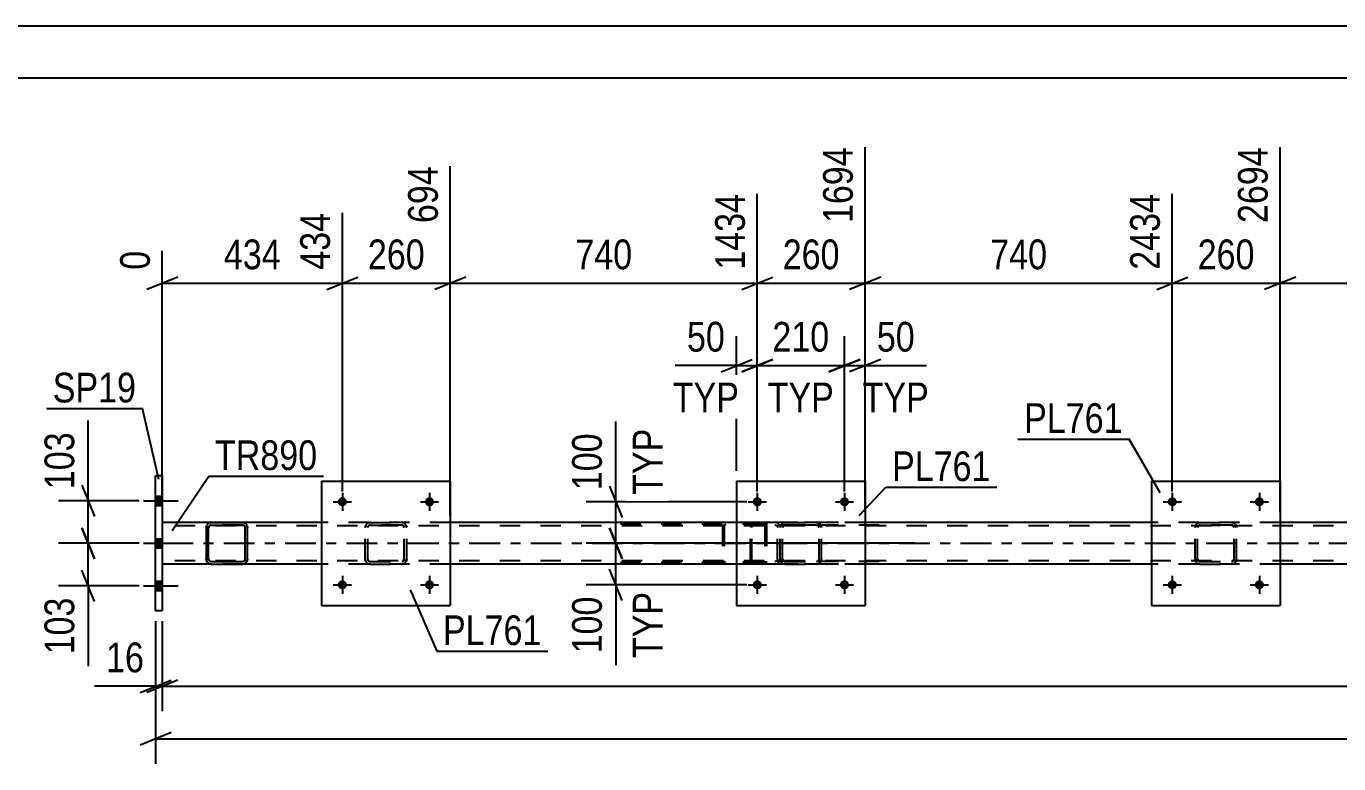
# Model space of a CAD drawing. Header units: millimetres. Extents: x 0 to 841, y 0 to 594.
# Drawn here: x 63.3 to 189.8, y 522.9 to 594 of the extents above; entities that cross this region are included whole.
import ezdxf

# ---------------------------------------------------------------- set-up
doc = ezdxf.new("R2010")
doc.units = ezdxf.units.MM
doc.linetypes.add('DXK_LINE_DOT2', pattern=[3.9198, 1.9599, -1.9599])
doc.linetypes.add('DXK_LINE_DOT3', pattern=[5.9187, 2.979, -0.9799, 0.9799, -0.9799])
doc.styles.add('Arial Narrow', font='ARIALN.TTF', dxfattribs={"height": 0.2})

# ---------------------------------------------------------------- blocks, each defined once
blk = doc.blocks.new('Unknown-814553284-1133')
at = {"color": 5, "linetype": 'Continuous'}
for p, q in [((841, 594), (0, 594)), ((836, 589), (5, 589))]:
    blk.add_line(p, q, dxfattribs=at)
blk = doc.blocks.new('Bolt-814553284-2964 - 2913')
at = {"linetype": 'Continuous'}
for points in [[(76.4, 547.82), (76.4, 548.7), (75.76, 548.7), (75.76, 547.82)], [(76.4, 547.82), (76.4, 548.7), (75.76, 548.7), (75.76, 547.82)], [(76.4, 547.82), (76.4, 548.7), (75.76, 548.7), (75.76, 547.82)], [(76.4, 543.72), (76.4, 544.6), (75.76, 544.6), (75.76, 543.72)], [(76.4, 543.72), (76.4, 544.6), (75.76, 544.6), (75.76, 543.72)], [(76.4, 539.62), (76.4, 540.5), (75.76, 540.5), (75.76, 539.62)], [(76.4, 539.62), (76.4, 540.5), (75.76, 540.5), (75.76, 539.62)], [(76.4, 539.62), (76.4, 540.5), (75.76, 540.5), (75.76, 539.62)]]:
    blk.add_hatch(color=1, dxfattribs=at).paths.add_polyline_path(points)
at = {"color": 1, "linetype": 'Continuous'}
for p, q in [((74.6, 548.26), (77.92, 548.26)), ((74.6, 548.26), (77.92, 548.26)), ((74.6, 548.26), (77.92, 548.26)), ((75.76, 548.7), (76.4, 548.7)), ((75.76, 548.7), (76.4, 548.7)), ((75.76, 548.7), (76.4, 548.7)), ((75.76, 547.82), (76.4, 547.82)), ((75.76, 547.82), (76.4, 547.82)), ((75.76, 547.82), (76.4, 547.82)), ((74.6, 544.16), (77.92, 544.16)), ((74.6, 544.16), (77.92, 544.16)), ((75.76, 544.6), (76.4, 544.6)), ((75.76, 544.6), (76.4, 544.6)), ((75.76, 543.72), (76.4, 543.72)), ((75.76, 543.72), (76.4, 543.72)), ((75.76, 540.5), (76.4, 540.5)), ((75.76, 540.5), (76.4, 540.5)), ((75.76, 540.5), (76.4, 540.5)), ((74.6, 540.06), (77.92, 540.06)), ((74.6, 540.06), (77.92, 540.06)), ((74.6, 540.06), (77.92, 540.06)), ((75.76, 539.62), (76.4, 539.62)), ((75.76, 539.62), (76.4, 539.62)), ((75.76, 539.62), (76.4, 539.62))]:
    blk.add_line(p, q, dxfattribs=at)
blk = doc.blocks.new('Bolt-814553284-2988 - 2913')
at = {"linetype": 'Continuous'}
for points in [[(134.2, 540.16, -1), (133.32, 540.16, -1)], [(142.6, 540.16, -1), (141.72, 540.16, -1)]]:
    blk.add_hatch(color=1, dxfattribs=at).paths.add_polyline_path(points)
at = {"color": 1, "linetype": 'Continuous'}
for p, q in [((133.76, 541.04), (133.76, 539.28)), ((142.16, 541.04), (142.16, 539.28)), ((132.88, 540.16), (134.64, 540.16)), ((141.28, 540.16), (143.04, 540.16))]:
    blk.add_line(p, q, dxfattribs=at)
blk = doc.blocks.new('Part-814553284-2963 - 2913')
at = {"color": 2, "linetype": 'Continuous'}
for p, q in [((91.76, 546.16), (76.4, 546.16)), ((131.76, 546.16), (104.16, 546.16)), ((171.76, 546.16), (144.16, 546.16)), ((211.76, 546.16), (184.16, 546.16)), ((81.1, 542.16), (76.4, 542.16)), ((91.76, 542.16), (84.15, 542.16)), ((131.76, 542.16), (104.16, 542.16)), ((171.76, 542.16), (144.16, 542.16)), ((211.76, 542.16), (184.16, 542.16))]:
    blk.add_line(p, q, dxfattribs=at)
at = {"color": 7, "linetype": 'DXK_LINE_DOT2'}
for p, q in [((76.4, 546.16), (76.4, 542.16)), ((753.76, 545.84), (76.4, 545.84)), ((104.16, 546.16), (91.76, 546.16)), ((144.16, 546.16), (131.76, 546.16)), ((184.16, 546.16), (171.76, 546.16)), ((753.76, 542.48), (76.4, 542.48)), ((84.15, 542.16), (81.1, 542.16)), ((104.16, 542.16), (91.76, 542.16)), ((144.16, 542.16), (131.76, 542.16)), ((184.16, 542.16), (171.76, 542.16))]:
    blk.add_line(p, q, dxfattribs=at)
at = {"color": 7, "linetype": 'DXK_LINE_DOT3'}
blk.add_line((76.4, 544.16), (753.76, 544.16), dxfattribs=at)
blk = doc.blocks.new('Bolt-814553284-2985 - 2913')
at = {"linetype": 'Continuous'}
for points in [[(94.2, 548.16, -1), (93.32, 548.16, -1)], [(102.6, 548.16, -1), (101.72, 548.16, -1)]]:
    blk.add_hatch(color=1, dxfattribs=at).paths.add_polyline_path(points)
at = {"color": 1, "linetype": 'Continuous'}
for p, q in [((92.88, 548.16), (94.64, 548.16)), ((93.76, 549.04), (93.76, 547.28)), ((101.28, 548.16), (103.04, 548.16)), ((102.16, 549.04), (102.16, 547.28))]:
    blk.add_line(p, q, dxfattribs=at)
blk = doc.blocks.new('Bolt-814553284-2986 - 2913')
at = {"linetype": 'Continuous'}
for points in [[(94.2, 540.16, -1), (93.32, 540.16, -1)], [(102.6, 540.16, -1), (101.72, 540.16, -1)]]:
    blk.add_hatch(color=1, dxfattribs=at).paths.add_polyline_path(points)
at = {"color": 1, "linetype": 'Continuous'}
for p, q in [((93.76, 541.04), (93.76, 539.28)), ((102.16, 541.04), (102.16, 539.28)), ((92.88, 540.16), (94.64, 540.16)), ((101.28, 540.16), (103.04, 540.16))]:
    blk.add_line(p, q, dxfattribs=at)
blk = doc.blocks.new('Bolt-814553284-2987 - 2913')
at = {"linetype": 'Continuous'}
for points in [[(134.2, 548.16, -1), (133.32, 548.16, -1)], [(142.6, 548.16, -1), (141.72, 548.16, -1)]]:
    blk.add_hatch(color=1, dxfattribs=at).paths.add_polyline_path(points)
at = {"color": 1, "linetype": 'Continuous'}
for p, q in [((132.88, 548.16), (134.64, 548.16)), ((133.76, 549.04), (133.76, 547.28)), ((141.28, 548.16), (143.04, 548.16)), ((142.16, 549.04), (142.16, 547.28))]:
    blk.add_line(p, q, dxfattribs=at)
blk = doc.blocks.new('Part-814553284-3147 - 2913')
at = {"color": 7, "linetype": 'DXK_LINE_DOT2'}
for p, q in [((175.96, 545.68), (175.99, 545.86)), ((175.99, 545.86), (175.96, 545.68)), ((175.96, 542.64), (175.96, 545.68)), ((176.2, 545.68), (176.21, 545.77)), ((176.21, 545.77), (176.2, 545.68)), ((176.2, 542.64), (176.2, 545.68)), ((176.21, 545.77), (176.27, 545.85)), ((176.27, 545.85), (176.21, 545.77)), ((176.25, 546.12), (176.44, 546.16)), ((176.44, 546.16), (176.25, 546.12)), ((176.27, 545.85), (176.34, 545.9)), ((176.34, 545.9), (176.27, 545.85)), ((176.34, 545.9), (176.44, 545.92)), ((176.44, 545.92), (176.34, 545.9)), ((176.44, 546.16), (179.48, 546.16)), ((176.44, 546.16), (176.44, 546.16)), ((176.44, 546.16), (179.48, 546.16)), ((176.44, 545.92), (179.48, 545.92)), ((176.44, 545.92), (176.44, 545.92)), ((179.48, 545.92), (176.44, 545.92)), ((179.48, 546.16), (179.48, 546.16)), ((179.48, 546.16), (179.66, 546.12)), ((179.66, 546.12), (179.48, 546.16)), ((179.48, 545.92), (179.48, 545.92)), ((179.48, 545.92), (179.57, 545.9)), ((179.57, 545.9), (179.48, 545.92)), ((179.57, 545.9), (179.65, 545.85)), ((179.65, 545.85), (179.57, 545.9)), ((179.65, 545.85), (179.7, 545.77)), ((179.7, 545.77), (179.65, 545.85)), ((179.7, 545.77), (179.72, 545.68)), ((179.72, 545.68), (179.7, 545.77)), ((179.72, 542.64), (179.72, 545.68)), ((179.92, 545.86), (179.96, 545.68)), ((179.96, 545.68), (179.92, 545.86)), ((179.96, 542.64), (179.96, 545.68)), ((175.99, 542.45), (175.96, 542.64)), ((175.96, 542.64), (175.99, 542.45)), ((176.21, 542.54), (176.2, 542.64)), ((176.2, 542.64), (176.21, 542.55)), ((176.21, 542.55), (176.27, 542.47)), ((176.27, 542.47), (176.21, 542.54)), ((176.44, 542.16), (176.25, 542.19)), ((176.25, 542.19), (176.44, 542.16)), ((176.34, 542.41), (176.27, 542.47)), ((176.27, 542.47), (176.34, 542.42)), ((176.34, 542.42), (176.44, 542.4)), ((176.44, 542.4), (176.34, 542.41)), ((176.44, 542.4), (179.48, 542.4)), ((176.44, 542.4), (176.44, 542.4)), ((176.44, 542.4), (179.48, 542.4)), ((176.44, 542.16), (179.48, 542.16)), ((176.44, 542.16), (176.44, 542.16)), ((176.44, 542.16), (179.48, 542.16)), ((179.48, 542.4), (179.57, 542.42)), ((179.57, 542.41), (179.48, 542.4)), ((179.48, 542.4), (179.48, 542.4)), ((179.66, 542.19), (179.48, 542.16)), ((179.48, 542.16), (179.66, 542.19)), ((179.48, 542.16), (179.48, 542.16)), ((179.65, 542.47), (179.57, 542.41)), ((179.57, 542.42), (179.65, 542.47)), ((179.65, 542.47), (179.7, 542.55)), ((179.7, 542.54), (179.65, 542.47)), ((179.72, 542.64), (179.7, 542.54)), ((179.7, 542.55), (179.72, 542.64)), ((179.96, 542.64), (179.92, 542.45)), ((179.92, 542.45), (179.96, 542.64))]:
    blk.add_line(p, q, dxfattribs=at)
at = {"color": 7, "linetype": 'DXK_LINE_DOT3'}
blk.add_line((177.96, 544.16), (177.96, 544.16), dxfattribs=at)
at = {"color": 7, "linetype": 'DXK_LINE_DOT2'}
for centre, start, end in [((176.44, 545.68), 112.5, 157.5), ((176.44, 545.68), 112.5, 157.5), ((179.48, 545.68), 22.5, 67.5), ((179.48, 545.68), 22.5, 67.5), ((176.44, 542.64), 202.5, 247.5), ((176.44, 542.64), 202.5, 247.5), ((179.48, 542.64), 292.5, 337.5), ((179.48, 542.64), 292.5, 337.5)]:
    blk.add_arc(centre, 0.48, start, end, dxfattribs=at)
blk = doc.blocks.new('Part-814553284-3013 - 2913')
at = {"color": 2, "linetype": 'Continuous'}
for p, q in [((80.66, 545.86), (80.63, 545.68)), ((80.63, 545.68), (80.63, 542.64)), ((80.87, 545.68), (80.88, 545.77)), ((80.87, 542.64), (80.87, 545.68)), ((80.88, 545.77), (80.94, 545.85)), ((80.92, 546.12), (81.11, 546.16)), ((81.11, 546.16), (80.92, 546.12)), ((80.94, 545.85), (81.01, 545.9)), ((81.01, 545.9), (81.11, 545.92)), ((81.11, 546.16), (84.15, 546.16)), ((81.11, 546.16), (81.11, 546.16)), ((81.11, 546.16), (84.15, 546.16)), ((81.11, 545.92), (84.15, 545.92)), ((84.15, 546.16), (84.15, 546.16)), ((84.15, 546.16), (84.33, 546.12)), ((84.33, 546.12), (84.15, 546.16)), ((84.15, 545.92), (84.24, 545.9)), ((84.24, 545.9), (84.32, 545.85)), ((84.32, 545.85), (84.37, 545.77)), ((84.37, 545.77), (84.39, 545.68)), ((84.39, 542.64), (84.39, 545.68)), ((84.63, 545.68), (84.59, 545.86)), ((84.63, 542.64), (84.63, 545.68)), ((80.63, 542.64), (80.66, 542.45)), ((80.88, 542.54), (80.87, 542.64)), ((80.88, 542.55), (80.94, 542.47)), ((80.94, 542.47), (80.88, 542.54)), ((80.92, 542.19), (81.11, 542.16)), ((81.01, 542.41), (80.94, 542.47)), ((80.94, 542.47), (81.01, 542.42)), ((81.01, 542.42), (81.11, 542.4)), ((81.11, 542.4), (81.01, 542.41)), ((81.11, 542.4), (84.15, 542.4)), ((81.11, 542.4), (81.11, 542.4)), ((81.11, 542.4), (84.15, 542.4)), ((81.11, 542.16), (84.15, 542.16)), ((84.15, 542.4), (84.24, 542.42)), ((84.24, 542.41), (84.15, 542.4)), ((84.15, 542.4), (84.15, 542.4)), ((84.15, 542.16), (84.33, 542.19)), ((84.32, 542.47), (84.24, 542.41)), ((84.24, 542.42), (84.32, 542.47)), ((84.32, 542.47), (84.37, 542.55)), ((84.37, 542.54), (84.32, 542.47)), ((84.39, 542.64), (84.37, 542.54)), ((84.59, 542.45), (84.63, 542.64))]:
    blk.add_line(p, q, dxfattribs=at)
at = {"color": 7, "linetype": 'DXK_LINE_DOT2'}
for p, q in [((80.63, 545.68), (80.66, 545.86)), ((80.63, 545.68), (80.63, 545.68)), ((80.63, 545.68), (80.63, 545.68)), ((80.88, 545.77), (80.87, 545.68)), ((80.87, 545.68), (80.87, 545.68)), ((80.87, 545.68), (80.87, 545.68)), ((80.94, 545.85), (80.88, 545.77)), ((81.01, 545.9), (80.94, 545.85)), ((81.11, 545.92), (81.01, 545.9)), ((81.11, 545.92), (81.11, 545.92)), ((84.15, 545.92), (81.11, 545.92)), ((84.15, 545.92), (84.15, 545.92)), ((84.24, 545.9), (84.15, 545.92)), ((84.32, 545.85), (84.24, 545.9)), ((84.37, 545.77), (84.32, 545.85)), ((84.39, 545.68), (84.37, 545.77)), ((84.39, 545.68), (84.39, 545.68)), ((84.39, 545.68), (84.39, 545.68)), ((84.59, 545.86), (84.63, 545.68)), ((84.63, 545.68), (84.63, 545.68)), ((84.63, 545.68), (84.63, 545.68)), ((80.66, 542.45), (80.63, 542.64)), ((80.87, 542.64), (80.88, 542.55)), ((81.11, 542.16), (80.92, 542.19)), ((81.11, 542.16), (81.11, 542.16)), ((81.11, 542.16), (84.15, 542.16)), ((84.33, 542.19), (84.15, 542.16)), ((84.15, 542.16), (84.15, 542.16)), ((84.37, 542.55), (84.39, 542.64)), ((84.63, 542.64), (84.59, 542.45))]:
    blk.add_line(p, q, dxfattribs=at)
at = {"color": 2, "linetype": 'Continuous'}
for centre, start, end in [((81.11, 545.68), 112.5, 157.5), ((81.11, 545.68), 112.5, 157.5), ((84.15, 545.68), 22.5, 67.5), ((84.15, 545.68), 22.5, 67.5), ((81.11, 542.64), 202.5, 247.5), ((84.15, 542.64), 292.5, 337.5)]:
    blk.add_arc(centre, 0.48, start, end, dxfattribs=at)
at = {"color": 7, "linetype": 'DXK_LINE_DOT2'}
for centre, start, end in [((81.11, 542.64), 202.5, 247.5), ((84.15, 542.64), 292.5, 337.5)]:
    blk.add_arc(centre, 0.48, start, end, dxfattribs=at)
blk = doc.blocks.new('Part-814553284-3018 - 2913')
at = {"color": 2, "linetype": 'Continuous'}
for p, q in [((91.76, 550.16), (91.76, 538.16)), ((91.76, 550.16), (104.16, 550.16)), ((104.16, 550.16), (104.16, 538.16)), ((91.76, 538.16), (104.16, 538.16))]:
    blk.add_line(p, q, dxfattribs=at)
blk = doc.blocks.new('Part-814553284-3019 - 2913')
at = {"color": 7, "linetype": 'DXK_LINE_DOT2'}
for p, q in [((95.96, 545.68), (96, 545.86)), ((96, 545.86), (95.96, 545.68)), ((95.96, 542.64), (95.96, 545.68)), ((96.2, 545.68), (96.22, 545.77)), ((96.22, 545.77), (96.2, 545.68)), ((96.2, 542.64), (96.2, 545.68)), ((96.22, 545.77), (96.27, 545.85)), ((96.27, 545.85), (96.22, 545.77)), ((96.26, 546.12), (96.44, 546.16)), ((96.44, 546.16), (96.26, 546.12)), ((96.27, 545.85), (96.35, 545.9)), ((96.35, 545.9), (96.27, 545.85)), ((96.35, 545.9), (96.44, 545.92)), ((96.44, 545.92), (96.35, 545.9)), ((96.44, 546.16), (99.48, 546.16)), ((96.44, 546.16), (96.44, 546.16)), ((96.44, 546.16), (99.48, 546.16)), ((96.44, 545.92), (99.48, 545.92)), ((96.44, 545.92), (96.44, 545.92)), ((99.48, 545.92), (96.44, 545.92)), ((99.48, 546.16), (99.48, 546.16)), ((99.48, 546.16), (99.66, 546.12)), ((99.66, 546.12), (99.48, 546.16)), ((99.48, 545.92), (99.48, 545.92)), ((99.48, 545.92), (99.57, 545.9)), ((99.57, 545.9), (99.48, 545.92)), ((99.57, 545.9), (99.65, 545.85)), ((99.65, 545.85), (99.57, 545.9)), ((99.65, 545.85), (99.7, 545.77)), ((99.7, 545.77), (99.65, 545.85)), ((99.7, 545.77), (99.72, 545.68)), ((99.72, 545.68), (99.7, 545.77)), ((99.72, 542.64), (99.72, 545.68)), ((99.92, 545.86), (99.96, 545.68)), ((99.96, 545.68), (99.92, 545.86)), ((99.96, 542.64), (99.96, 545.68)), ((96, 542.45), (95.96, 542.64)), ((95.96, 542.64), (96, 542.45)), ((96.22, 542.54), (96.2, 542.64)), ((96.2, 542.64), (96.22, 542.55)), ((96.22, 542.55), (96.27, 542.47)), ((96.27, 542.47), (96.22, 542.54)), ((96.44, 542.16), (96.26, 542.19)), ((96.26, 542.19), (96.44, 542.16)), ((96.35, 542.41), (96.27, 542.47)), ((96.27, 542.47), (96.35, 542.42)), ((96.35, 542.42), (96.44, 542.4)), ((96.44, 542.4), (96.35, 542.41)), ((96.44, 542.4), (99.48, 542.4)), ((96.44, 542.4), (96.44, 542.4)), ((96.44, 542.4), (99.48, 542.4)), ((96.44, 542.16), (99.48, 542.16)), ((96.44, 542.16), (96.44, 542.16)), ((96.44, 542.16), (99.48, 542.16)), ((99.48, 542.4), (99.57, 542.42)), ((99.57, 542.41), (99.48, 542.4)), ((99.48, 542.4), (99.48, 542.4)), ((99.66, 542.19), (99.48, 542.16)), ((99.48, 542.16), (99.66, 542.19)), ((99.48, 542.16), (99.48, 542.16)), ((99.65, 542.47), (99.57, 542.41)), ((99.57, 542.42), (99.65, 542.47)), ((99.65, 542.47), (99.7, 542.55)), ((99.7, 542.54), (99.65, 542.47)), ((99.72, 542.64), (99.7, 542.54)), ((99.7, 542.55), (99.72, 542.64)), ((99.96, 542.64), (99.92, 542.45)), ((99.92, 542.45), (99.96, 542.64))]:
    blk.add_line(p, q, dxfattribs=at)
at = {"color": 7, "linetype": 'DXK_LINE_DOT3'}
blk.add_line((97.96, 544.16), (97.96, 544.16), dxfattribs=at)
at = {"color": 7, "linetype": 'DXK_LINE_DOT2'}
for centre, start, end in [((96.44, 545.68), 112.5, 157.5), ((96.44, 545.68), 112.5, 157.5), ((99.48, 545.68), 22.5, 67.5), ((99.48, 545.68), 22.5, 67.5), ((96.44, 542.64), 202.5, 247.5), ((96.44, 542.64), 202.5, 247.5), ((99.48, 542.64), 292.5, 337.5), ((99.48, 542.64), 292.5, 337.5)]:
    blk.add_arc(centre, 0.48, start, end, dxfattribs=at)
blk = doc.blocks.new('Part-814553284-3024 - 2913')
at = {"color": 2, "linetype": 'Continuous'}
for p, q in [((131.76, 550.16), (131.76, 538.16)), ((131.76, 550.16), (144.16, 550.16)), ((144.16, 550.16), (144.16, 538.16)), ((131.76, 538.16), (144.16, 538.16))]:
    blk.add_line(p, q, dxfattribs=at)
blk = doc.blocks.new('Part-814553284-3025 - 2913')
at = {"color": 7, "linetype": 'DXK_LINE_DOT2'}
for p, q in [((135.96, 545.68), (135.99, 545.86)), ((135.99, 545.86), (135.96, 545.68)), ((135.96, 542.64), (135.96, 545.68)), ((136.2, 545.68), (136.21, 545.77)), ((136.21, 545.77), (136.2, 545.68)), ((136.2, 542.64), (136.2, 545.68)), ((136.21, 545.77), (136.27, 545.85)), ((136.27, 545.85), (136.21, 545.77)), ((136.25, 546.12), (136.44, 546.16)), ((136.44, 546.16), (136.25, 546.12)), ((136.27, 545.85), (136.34, 545.9)), ((136.34, 545.9), (136.27, 545.85)), ((136.34, 545.9), (136.44, 545.92)), ((136.44, 545.92), (136.34, 545.9)), ((136.44, 546.16), (139.48, 546.16)), ((136.44, 546.16), (136.44, 546.16)), ((136.44, 546.16), (139.48, 546.16)), ((136.44, 545.92), (139.48, 545.92)), ((136.44, 545.92), (136.44, 545.92)), ((139.48, 545.92), (136.44, 545.92)), ((139.48, 546.16), (139.48, 546.16)), ((139.48, 546.16), (139.66, 546.12)), ((139.66, 546.12), (139.48, 546.16)), ((139.48, 545.92), (139.48, 545.92)), ((139.48, 545.92), (139.57, 545.9)), ((139.57, 545.9), (139.48, 545.92)), ((139.57, 545.9), (139.65, 545.85)), ((139.65, 545.85), (139.57, 545.9)), ((139.65, 545.85), (139.7, 545.77)), ((139.7, 545.77), (139.65, 545.85)), ((139.7, 545.77), (139.72, 545.68)), ((139.72, 545.68), (139.7, 545.77)), ((139.72, 542.64), (139.72, 545.68)), ((139.92, 545.86), (139.96, 545.68)), ((139.96, 545.68), (139.92, 545.86)), ((139.96, 542.64), (139.96, 545.68)), ((135.99, 542.45), (135.96, 542.64)), ((135.96, 542.64), (135.99, 542.45)), ((136.21, 542.54), (136.2, 542.64)), ((136.2, 542.64), (136.21, 542.55)), ((136.21, 542.55), (136.27, 542.47)), ((136.27, 542.47), (136.21, 542.54)), ((136.44, 542.16), (136.25, 542.19)), ((136.25, 542.19), (136.44, 542.16)), ((136.34, 542.41), (136.27, 542.47)), ((136.27, 542.47), (136.34, 542.42)), ((136.34, 542.42), (136.44, 542.4)), ((136.44, 542.4), (136.34, 542.41)), ((136.44, 542.4), (139.48, 542.4)), ((136.44, 542.4), (136.44, 542.4)), ((136.44, 542.4), (139.48, 542.4)), ((136.44, 542.16), (139.48, 542.16)), ((136.44, 542.16), (136.44, 542.16)), ((136.44, 542.16), (139.48, 542.16)), ((139.48, 542.4), (139.57, 542.42)), ((139.57, 542.41), (139.48, 542.4)), ((139.48, 542.4), (139.48, 542.4)), ((139.66, 542.19), (139.48, 542.16)), ((139.48, 542.16), (139.66, 542.19)), ((139.48, 542.16), (139.48, 542.16)), ((139.65, 542.47), (139.57, 542.41)), ((139.57, 542.42), (139.65, 542.47)), ((139.65, 542.47), (139.7, 542.55)), ((139.7, 542.54), (139.65, 542.47)), ((139.72, 542.64), (139.7, 542.54)), ((139.7, 542.55), (139.72, 542.64)), ((139.96, 542.64), (139.92, 542.45)), ((139.92, 542.45), (139.96, 542.64))]:
    blk.add_line(p, q, dxfattribs=at)
at = {"color": 7, "linetype": 'DXK_LINE_DOT3'}
blk.add_line((137.96, 544.16), (137.96, 544.16), dxfattribs=at)
at = {"color": 7, "linetype": 'DXK_LINE_DOT2'}
for centre, start, end in [((136.44, 545.68), 112.5, 157.5), ((136.44, 545.68), 112.5, 157.5), ((139.48, 545.68), 22.5, 67.5), ((139.48, 545.68), 22.5, 67.5), ((136.44, 542.64), 202.5, 247.5), ((136.44, 542.64), 202.5, 247.5), ((139.48, 542.64), 292.5, 337.5), ((139.48, 542.64), 292.5, 337.5)]:
    blk.add_arc(centre, 0.48, start, end, dxfattribs=at)
blk = doc.blocks.new('Bolt-814553284-3153 - 2913')
at = {"linetype": 'Continuous'}
for points in [[(174.2, 540.16, -1), (173.32, 540.16, -1)], [(182.6, 540.16, -1), (181.72, 540.16, -1)]]:
    blk.add_hatch(color=1, dxfattribs=at).paths.add_polyline_path(points)
at = {"color": 1, "linetype": 'Continuous'}
for p, q in [((173.76, 541.04), (173.76, 539.28)), ((182.16, 541.04), (182.16, 539.28)), ((172.88, 540.16), (174.64, 540.16)), ((181.28, 540.16), (183.04, 540.16))]:
    blk.add_line(p, q, dxfattribs=at)
blk = doc.blocks.new('Part-814553284-3117 - 2913')
at = {"color": 7, "linetype": 'DXK_LINE_DOT2'}
for p, q in [((133.12, 545.86), (133.1, 545.68)), ((133.1, 542.64), (133.1, 545.68)), ((133.18, 546.02), (133.12, 545.86)), ((133.26, 546.12), (133.18, 546.02)), ((133.23, 545.68), (133.24, 545.77)), ((133.23, 542.64), (133.23, 545.68)), ((133.24, 545.77), (133.27, 545.85)), ((133.37, 546.16), (133.26, 546.12)), ((133.27, 545.85), (133.32, 545.9)), ((133.32, 545.9), (133.37, 545.92)), ((145.52, 546.16), (133.37, 546.16)), ((145.52, 545.92), (133.37, 545.92)), ((134.64, 546.16), (134.64, 545.92)), ((135.65, 546.12), (135.46, 546.16)), ((135.46, 545.92), (135.56, 545.9)), ((135.56, 545.9), (135.64, 545.85)), ((135.64, 545.85), (135.69, 545.77)), ((135.69, 545.77), (135.71, 545.68)), ((135.71, 542.64), (135.71, 545.68)), ((135.93, 545.81), (135.92, 545.86)), ((135.96, 545.68), (135.93, 545.81)), ((135.96, 542.64), (135.96, 545.68)), ((133.1, 542.64), (133.12, 542.45)), ((133.12, 542.45), (133.18, 542.3)), ((133.18, 542.3), (133.26, 542.19)), ((133.24, 542.55), (133.23, 542.64)), ((133.27, 542.47), (133.24, 542.55)), ((133.26, 542.19), (133.37, 542.16)), ((133.32, 542.42), (133.27, 542.47)), ((133.37, 542.4), (133.32, 542.42)), ((145.52, 542.4), (133.37, 542.4)), ((145.52, 542.16), (133.37, 542.16)), ((134.64, 542.16), (134.64, 542.4)), ((135.56, 542.42), (135.46, 542.4)), ((135.46, 542.16), (135.65, 542.19)), ((135.64, 542.47), (135.56, 542.42)), ((135.69, 542.55), (135.64, 542.47)), ((135.71, 542.64), (135.69, 542.55)), ((135.92, 542.45), (135.96, 542.64))]:
    blk.add_line(p, q, dxfattribs=at)
for centre, start, end in [((135.47, 545.66), 23.8494, 68.8059), ((135.47, 542.65), 291.1941, 336.1506)]:
    blk.add_arc(centre, 0.492, start, end, dxfattribs=at)
blk = doc.blocks.new('Part-814553284-3123 - 2913')
at = {"color": 2, "linetype": 'Continuous'}
for p, q in [((76.4, 550.66), (75.76, 550.66)), ((75.76, 537.66), (75.76, 550.66)), ((76.4, 550.66), (76.4, 537.66)), ((76.4, 537.66), (75.76, 537.66))]:
    blk.add_line(p, q, dxfattribs=at)
blk = doc.blocks.new('Part-814553284-3124 - 2913')
at = {"color": 7, "linetype": 'DXK_LINE_DOT2'}
for p, q in [((134.3, 546.16), (118.97, 546.16)), ((134.3, 546), (118.97, 546)), ((130.41, 545.96), (130.39, 545.84)), ((130.39, 545.84), (130.39, 542.48)), ((130.56, 545.84), (130.57, 545.9)), ((130.56, 545.84), (130.56, 542.48)), ((130.57, 545.9), (130.61, 545.95)), ((130.73, 546.16), (130.6, 546.13)), ((130.61, 545.95), (130.64, 545.97)), ((130.64, 545.97), (130.66, 545.98)), ((130.66, 545.98), (130.73, 546)), ((134.43, 546.13), (134.3, 546.16)), ((134.3, 546), (134.37, 545.98)), ((134.37, 545.98), (134.42, 545.95)), ((134.42, 545.95), (134.46, 545.9)), ((134.46, 545.9), (134.47, 545.84)), ((134.47, 545.84), (134.47, 542.48)), ((134.64, 545.84), (134.62, 545.96)), ((134.64, 545.84), (134.64, 542.48)), ((134.3, 542.32), (118.97, 542.32)), ((134.3, 542.16), (118.97, 542.16)), ((130.39, 542.48), (130.41, 542.35)), ((130.57, 542.42), (130.56, 542.48)), ((130.61, 542.36), (130.57, 542.42)), ((130.6, 542.18), (130.73, 542.16)), ((130.61, 542.36), (130.64, 542.34)), ((130.64, 542.34), (130.66, 542.33)), ((130.66, 542.33), (130.73, 542.32)), ((134.37, 542.33), (134.3, 542.32)), ((134.3, 542.16), (134.43, 542.18)), ((134.42, 542.36), (134.37, 542.33)), ((134.46, 542.42), (134.42, 542.36)), ((134.47, 542.48), (134.46, 542.42)), ((134.62, 542.35), (134.64, 542.48))]:
    blk.add_line(p, q, dxfattribs=at)
for centre, start, end in [((134.32, 545.82), 24.32, 69.2417), ((130.71, 542.49), 204.32, 249.2417), ((134.32, 542.49), 290.7583, 335.68)]:
    blk.add_arc(centre, 0.331, start, end, dxfattribs=at)
blk = doc.blocks.new('Part-814553284-3152 - 2913')
at = {"color": 2, "linetype": 'Continuous'}
for p, q in [((171.76, 550.16), (171.76, 538.16)), ((171.76, 550.16), (184.16, 550.16)), ((184.16, 550.16), (184.16, 538.16)), ((171.76, 538.16), (184.16, 538.16))]:
    blk.add_line(p, q, dxfattribs=at)
blk = doc.blocks.new('Bolt-814553284-3154 - 2913')
at = {"linetype": 'Continuous'}
for points in [[(174.2, 548.16, -1), (173.32, 548.16, -1)], [(182.6, 548.16, -1), (181.72, 548.16, -1)]]:
    blk.add_hatch(color=1, dxfattribs=at).paths.add_polyline_path(points)
at = {"color": 1, "linetype": 'Continuous'}
for p, q in [((172.88, 548.16), (174.64, 548.16)), ((173.76, 549.04), (173.76, 547.28)), ((181.28, 548.16), (183.04, 548.16)), ((182.16, 549.04), (182.16, 547.28))]:
    blk.add_line(p, q, dxfattribs=at)
blk = doc.blocks.new('StraightDimension-814553284-3202 - 2913')
at = {"color": 7, "linetype": 'Continuous'}
for p, q in [((119.52, 545.66), (120.72, 542.66)), ((148.9, 544.16), (117.27, 544.16)), ((120.12, 540.16), (120.12, 544.16)), ((120.72, 538.66), (119.52, 541.66)), ((132.76, 540.16), (117.27, 540.16)), ((120.12, 540.16), (120.12, 532.42)), ((120.12, 540.16), (120.12, 532.42))]:
    blk.add_line(p, q, dxfattribs=at)
at = {"color": 0}
blk.add_wipeout([(119.37, 539.63), (115.17, 539.63), (115.17, 532.95), (119.37, 532.95)], dxfattribs=at)
at = {"color": 0, "linetype": 'Continuous'}
blk.add_wipeout([(125.22, 540.08), (121.02, 540.08), (121.02, 532.49), (125.22, 532.49)], dxfattribs=at)
at = {"color": 3, "linetype": 'Continuous', "style": 'Arial Narrow'}
blk.add_text('TYP', height=2.863, rotation=90.0002, dxfattribs=at).set_placement((124.62, 533.09))
at = {"color": 3, "style": 'Arial Narrow'}
blk.add_text('100', height=2.863, rotation=90.0002, dxfattribs=at).set_placement((118.77, 533.55))
blk = doc.blocks.new('StraightDimension-814553284-3225 - 2913')
at = {"color": 7, "linetype": 'Continuous'}
for p, q in [((120.12, 548.16), (120.12, 555.89)), ((120.12, 548.16), (120.12, 555.89)), ((119.52, 549.66), (120.72, 546.66)), ((132.76, 548.16), (117.27, 548.16)), ((120.12, 544.16), (120.12, 548.16)), ((120.72, 542.66), (119.52, 545.66)), ((148.9, 544.16), (117.27, 544.16))]:
    blk.add_line(p, q, dxfattribs=at)
at = {"color": 0, "linetype": 'Continuous'}
blk.add_wipeout([(125.22, 555.82), (121.02, 555.82), (121.02, 548.23), (125.22, 548.23)], dxfattribs=at)
at = {"color": 0}
blk.add_wipeout([(119.37, 555.37), (115.17, 555.37), (115.17, 548.68), (119.37, 548.68)], dxfattribs=at)
at = {"color": 3, "style": 'Arial Narrow'}
blk.add_text('100', height=2.863, rotation=90.0002, dxfattribs=at).set_placement((118.77, 549.28))
at = {"color": 3, "linetype": 'Continuous', "style": 'Arial Narrow'}
blk.add_text('TYP', height=2.863, rotation=90.0002, dxfattribs=at).set_placement((124.62, 548.83))
blk = doc.blocks.new('StraightDimension-814553284-3249 - 2913')
at = {"color": 7, "linetype": 'Continuous'}
for p, q in [((131.76, 551.16), (131.76, 564.14)), ((133.76, 549.16), (133.76, 564.14)), ((130.26, 560.69), (133.26, 561.89)), ((135.26, 561.89), (132.26, 560.69)), ((131.76, 561.29), (125.85, 561.29)), ((131.76, 561.29), (125.85, 561.29)), ((131.76, 561.29), (133.76, 561.29))]:
    blk.add_line(p, q, dxfattribs=at)
at = {"color": 0}
blk.add_wipeout([(131.23, 562.04), (131.23, 566.24), (126.38, 566.24), (126.38, 562.04)], dxfattribs=at)
at = {"color": 0, "linetype": 'Continuous'}
blk.add_wipeout([(132.6, 556.19), (132.6, 560.39), (125.01, 560.39), (125.01, 556.19)], dxfattribs=at)
at = {"color": 3, "style": 'Arial Narrow'}
blk.add_text('50', height=2.863, dxfattribs=at).set_placement((126.98, 562.64))
at = {"color": 3, "linetype": 'Continuous', "style": 'Arial Narrow'}
blk.add_text('TYP', height=2.863, dxfattribs=at).set_placement((125.61, 556.79))
blk = doc.blocks.new('StraightDimension-814553284-3262 - 2913')
at = {"color": 7, "linetype": 'Continuous'}
for p, q in [((133.76, 549.16), (133.76, 564.14)), ((142.16, 549.16), (142.16, 564.14)), ((132.26, 560.69), (135.26, 561.89)), ((143.66, 561.89), (140.66, 560.69)), ((133.76, 561.29), (142.16, 561.29))]:
    blk.add_line(p, q, dxfattribs=at)
at = {"color": 0}
blk.add_wipeout([(141.3, 562.04), (141.3, 566.24), (134.61, 566.24), (134.61, 562.04)], dxfattribs=at)
at = {"color": 0, "linetype": 'Continuous'}
blk.add_wipeout([(141.75, 556.19), (141.75, 560.39), (134.16, 560.39), (134.16, 556.19)], dxfattribs=at)
at = {"color": 3, "style": 'Arial Narrow'}
blk.add_text('210', height=2.863, dxfattribs=at).set_placement((135.21, 562.64))
at = {"color": 3, "linetype": 'Continuous', "style": 'Arial Narrow'}
blk.add_text('TYP', height=2.863, dxfattribs=at).set_placement((134.76, 556.79))
blk = doc.blocks.new('StraightDimension-814553284-3278 - 2913')
at = {"color": 7, "linetype": 'Continuous'}
for p, q in [((142.16, 549.16), (142.16, 564.14)), ((144.16, 551.16), (144.16, 564.14)), ((140.66, 560.69), (143.66, 561.89)), ((145.66, 561.89), (142.66, 560.69)), ((142.16, 561.29), (144.16, 561.29)), ((144.16, 561.29), (150.06, 561.29)), ((144.16, 561.29), (150.06, 561.29))]:
    blk.add_line(p, q, dxfattribs=at)
at = {"color": 0}
blk.add_wipeout([(149.54, 562.04), (149.54, 566.24), (144.68, 566.24), (144.68, 562.04)], dxfattribs=at)
at = {"color": 0, "linetype": 'Continuous'}
blk.add_wipeout([(150.9, 556.19), (150.9, 560.39), (143.31, 560.39), (143.31, 556.19)], dxfattribs=at)
at = {"color": 3, "style": 'Arial Narrow'}
blk.add_text('50', height=2.863, dxfattribs=at).set_placement((145.28, 562.64))
at = {"color": 3, "linetype": 'Continuous', "style": 'Arial Narrow'}
blk.add_text('TYP', height=2.863, dxfattribs=at).set_placement((143.91, 556.79))
blk = doc.blocks.new('StraightDimension-814553284-3292 - 2913')
at = {"color": 7, "linetype": 'Continuous'}
for p, q in [((68.66, 545.66), (69.86, 542.66)), ((74.18, 544.16), (66.41, 544.16)), ((69.26, 540.06), (69.26, 544.16)), ((69.86, 538.56), (68.66, 541.56)), ((74.18, 540.06), (66.41, 540.06)), ((69.26, 540.06), (69.26, 532.32)), ((69.26, 540.06), (69.26, 532.32))]:
    blk.add_line(p, q, dxfattribs=at)
at = {"color": 0}
blk.add_wipeout([(68.51, 539.53), (64.31, 539.53), (64.31, 532.85), (68.51, 532.85)], dxfattribs=at)
at = {"color": 3, "style": 'Arial Narrow'}
blk.add_text('103', height=2.863, rotation=90.0002, dxfattribs=at).set_placement((67.91, 533.45))
blk = doc.blocks.new('StraightDimension-814553284-3305 - 2913')
at = {"color": 7, "linetype": 'Continuous'}
for p, q in [((69.26, 548.26), (69.26, 555.99)), ((69.26, 548.26), (69.26, 555.99)), ((68.66, 549.76), (69.86, 546.76)), ((74.18, 548.26), (66.41, 548.26)), ((69.26, 544.16), (69.26, 548.26)), ((69.86, 542.66), (68.66, 545.66)), ((74.18, 544.16), (66.41, 544.16))]:
    blk.add_line(p, q, dxfattribs=at)
at = {"color": 0}
blk.add_wipeout([(68.51, 555.47), (64.31, 555.47), (64.31, 548.78), (68.51, 548.78)], dxfattribs=at)
at = {"color": 3, "style": 'Arial Narrow'}
blk.add_text('103', height=2.863, rotation=90.0002, dxfattribs=at).set_placement((67.91, 549.38))
blk = doc.blocks.new('StraightDimension-814553284-3350 - 2913')
at = {"color": 7, "linetype": 'Continuous'}
for p, q in [((76.4, 536.66), (76.4, 527.98)), ((77.9, 530.98), (74.9, 529.78)), ((76.4, 530.38), (789.21, 530.38))]:
    blk.add_line(p, q, dxfattribs=at)
blk = doc.blocks.new('StraightDimension-814553284-3360 - 2913')
at = {"color": 7, "linetype": 'Continuous'}
for p, q in [((75.76, 536.66), (75.76, 527.98)), ((76.4, 536.66), (76.4, 527.98)), ((75.76, 530.38), (69.86, 530.38)), ((75.76, 530.38), (69.86, 530.38)), ((74.26, 529.78), (77.26, 530.98)), ((77.9, 530.98), (74.9, 529.78)), ((75.76, 530.38), (76.4, 530.38))]:
    blk.add_line(p, q, dxfattribs=at)
at = {"color": 0}
blk.add_wipeout([(75.24, 531.13), (75.24, 535.33), (70.38, 535.33), (70.38, 531.13)], dxfattribs=at)
at = {"color": 3, "style": 'Arial Narrow'}
blk.add_text('16', height=2.863, dxfattribs=at).set_placement((70.98, 531.73))
blk = doc.blocks.new('StraightDimension-814553284-3371 - 2913')
at = {"color": 7, "linetype": 'Continuous'}
for p, q in [((75.76, 536.66), (75.76, 522.91)), ((77.26, 525.91), (74.26, 524.71)), ((75.76, 525.31), (789.85, 525.31))]:
    blk.add_line(p, q, dxfattribs=at)
blk = doc.blocks.new('StraightDimension-814553284-21565 - 2913')
at = {"color": 7, "linetype": 'Continuous'}
for p, q in [((184.16, 547.16), (184.16, 582.34)), ((213.76, 549.16), (213.76, 577.84)), ((185.66, 569.83), (182.66, 568.63)), ((212.26, 568.63), (215.26, 569.83)), ((184.16, 569.23), (213.76, 569.23))]:
    blk.add_line(p, q, dxfattribs=at)
at = {"color": 0}
blk.add_wipeout([(202.3, 569.98), (202.3, 574.18), (195.62, 574.18), (195.62, 569.98)], dxfattribs=at)
at = {"color": 3, "style": 'Arial Narrow'}
blk.add_text('740', height=2.863, dxfattribs=at).set_placement((196.22, 570.58))
at = {"color": 0, "linetype": 'Continuous'}
blk.add_wipeout([(213.16, 578.44), (208.96, 578.44), (208.96, 569.93), (213.16, 569.93)], dxfattribs=at)
at = {"color": 3, "linetype": 'Continuous', "style": 'Arial Narrow'}
blk.add_text('3434', height=2.863, rotation=90.0002, dxfattribs=at).set_placement((212.56, 570.53))
blk = doc.blocks.new('StraightDimension-814553284-21566 - 2913')
at = {"color": 7, "linetype": 'Continuous'}
for p, q in [((184.16, 547.16), (184.16, 582.34)), ((173.76, 549.16), (173.76, 577.84)), ((172.26, 568.63), (175.26, 569.83)), ((185.66, 569.83), (182.66, 568.63)), ((173.76, 569.23), (184.16, 569.23))]:
    blk.add_line(p, q, dxfattribs=at)
at = {"color": 0}
blk.add_wipeout([(182.3, 569.98), (182.3, 574.18), (175.61, 574.18), (175.61, 569.98)], dxfattribs=at)
at = {"color": 3, "style": 'Arial Narrow'}
blk.add_text('260', height=2.863, dxfattribs=at).set_placement((176.21, 570.58))
at = {"color": 0, "linetype": 'Continuous'}
blk.add_wipeout([(183.56, 582.94), (179.36, 582.94), (179.36, 574.43), (183.56, 574.43)], dxfattribs=at)
at = {"color": 3, "linetype": 'Continuous', "style": 'Arial Narrow'}
blk.add_text('2694', height=2.863, rotation=90.0002, dxfattribs=at).set_placement((182.96, 575.03))
blk = doc.blocks.new('StraightDimension-814553284-21567 - 2913')
at = {"color": 7, "linetype": 'Continuous'}
for p, q in [((144.16, 547.16), (144.16, 582.34)), ((173.76, 549.16), (173.76, 577.84)), ((145.66, 569.83), (142.66, 568.63)), ((172.26, 568.63), (175.26, 569.83)), ((144.16, 569.23), (173.76, 569.23))]:
    blk.add_line(p, q, dxfattribs=at)
at = {"color": 0}
blk.add_wipeout([(162.3, 569.98), (162.3, 574.18), (155.61, 574.18), (155.61, 569.98)], dxfattribs=at)
at = {"color": 3, "style": 'Arial Narrow'}
blk.add_text('740', height=2.863, dxfattribs=at).set_placement((156.21, 570.58))
at = {"color": 0, "linetype": 'Continuous'}
blk.add_wipeout([(173.16, 578.44), (168.96, 578.44), (168.96, 569.93), (173.16, 569.93)], dxfattribs=at)
at = {"color": 3, "linetype": 'Continuous', "style": 'Arial Narrow'}
blk.add_text('2434', height=2.863, rotation=90.0002, dxfattribs=at).set_placement((172.56, 570.53))
blk = doc.blocks.new('StraightDimension-814553284-21568 - 2913')
at = {"color": 7, "linetype": 'Continuous'}
for p, q in [((144.16, 547.16), (144.16, 582.34)), ((133.76, 549.16), (133.76, 577.84)), ((132.26, 568.63), (135.26, 569.83)), ((145.66, 569.83), (142.66, 568.63)), ((133.76, 569.23), (144.16, 569.23))]:
    blk.add_line(p, q, dxfattribs=at)
at = {"color": 0}
blk.add_wipeout([(142.3, 569.98), (142.3, 574.18), (135.61, 574.18), (135.61, 569.98)], dxfattribs=at)
at = {"color": 3, "style": 'Arial Narrow'}
blk.add_text('260', height=2.863, dxfattribs=at).set_placement((136.21, 570.58))
at = {"color": 0, "linetype": 'Continuous'}
blk.add_wipeout([(143.56, 582.94), (139.36, 582.94), (139.36, 574.43), (143.56, 574.43)], dxfattribs=at)
at = {"color": 3, "linetype": 'Continuous', "style": 'Arial Narrow'}
blk.add_text('1694', height=2.863, rotation=90.0002, dxfattribs=at).set_placement((142.96, 575.03))
blk = doc.blocks.new('StraightDimension-814553284-21569 - 2913')
at = {"color": 7, "linetype": 'Continuous'}
for p, q in [((104.16, 546.84), (104.16, 580.51)), ((133.76, 549.16), (133.76, 577.84)), ((105.66, 569.83), (102.66, 568.63)), ((132.26, 568.63), (135.26, 569.83)), ((104.16, 569.23), (133.76, 569.23))]:
    blk.add_line(p, q, dxfattribs=at)
at = {"color": 0}
blk.add_wipeout([(122.3, 569.98), (122.3, 574.18), (115.62, 574.18), (115.62, 569.98)], dxfattribs=at)
at = {"color": 3, "style": 'Arial Narrow'}
blk.add_text('740', height=2.863, dxfattribs=at).set_placement((116.22, 570.58))
at = {"color": 0, "linetype": 'Continuous'}
blk.add_wipeout([(133.16, 578.44), (128.96, 578.44), (128.96, 569.93), (133.16, 569.93)], dxfattribs=at)
at = {"color": 3, "linetype": 'Continuous', "style": 'Arial Narrow'}
blk.add_text('1434', height=2.863, rotation=90.0002, dxfattribs=at).set_placement((132.56, 570.53))
blk = doc.blocks.new('StraightDimension-814553284-21570 - 2913')
at = {"color": 7, "linetype": 'Continuous'}
for p, q in [((104.16, 546.84), (104.16, 580.51)), ((93.76, 549.16), (93.76, 576.01)), ((92.26, 568.63), (95.26, 569.83)), ((105.66, 569.83), (102.66, 568.63)), ((93.76, 569.23), (104.16, 569.23))]:
    blk.add_line(p, q, dxfattribs=at)
at = {"color": 0}
blk.add_wipeout([(102.3, 569.98), (102.3, 574.18), (95.62, 574.18), (95.62, 569.98)], dxfattribs=at)
at = {"color": 3, "style": 'Arial Narrow'}
blk.add_text('260', height=2.863, dxfattribs=at).set_placement((96.22, 570.58))
at = {"color": 0, "linetype": 'Continuous'}
blk.add_wipeout([(103.56, 581.11), (99.36, 581.11), (99.36, 574.43), (103.56, 574.43)], dxfattribs=at)
at = {"color": 3, "linetype": 'Continuous', "style": 'Arial Narrow'}
blk.add_text('694', height=2.863, rotation=90.0002, dxfattribs=at).set_placement((102.96, 575.03))
blk = doc.blocks.new('StraightDimension-814553284-21571 - 2913')
at = {"color": 7, "linetype": 'Continuous'}
for p, q in [((93.76, 549.16), (93.76, 576.01)), ((76.4, 547.77), (76.4, 572.35)), ((77.9, 569.83), (74.9, 568.63)), ((92.26, 568.63), (95.26, 569.83)), ((76.4, 569.23), (93.76, 569.23))]:
    blk.add_line(p, q, dxfattribs=at)
at = {"color": 0}
blk.add_wipeout([(88.42, 569.98), (88.42, 574.18), (81.74, 574.18), (81.74, 569.98)], dxfattribs=at)
at = {"color": 3, "style": 'Arial Narrow'}
blk.add_text('434', height=2.863, dxfattribs=at).set_placement((82.34, 570.58))
at = {"color": 0, "linetype": 'Continuous'}
for points in [[(93.16, 576.61), (88.96, 576.61), (88.96, 569.93), (93.16, 569.93)], [(75.8, 572.95), (71.6, 572.95), (71.6, 569.93), (75.8, 569.93)]]:
    blk.add_wipeout(points, dxfattribs=at)
at = {"color": 3, "linetype": 'Continuous', "style": 'Arial Narrow'}
for s, height, p in [('434', 2.863, (92.56, 570.53)), ('0', 2.86, (75.2, 570.53))]:
    blk.add_text(s, height=height, rotation=90.0002, dxfattribs=at).set_placement(p)
blk = doc.blocks.new('Mark-814553284-2959 - 2913')
at = {"color": 0}
blk.add_wipeout([(91.35, 551.22), (91.35, 554.22), (81.48, 554.22), (81.48, 551.22)], dxfattribs=at)
blk.add_wipeout([(91.35, 551.22), (91.35, 554.22), (81.48, 554.22), (81.48, 551.22)], dxfattribs=at)
at = {"color": 30, "linetype": 'Continuous'}
for p, q in [((77.36, 545.41), (80.88, 550.62)), ((80.88, 550.62), (91.95, 550.62))]:
    blk.add_line(p, q, dxfattribs=at)
at = {"color": 3, "style": 'Arial Narrow'}
blk.add_text('TR890', height=2.863, dxfattribs=at).set_placement((81.48, 551.22))
blk = doc.blocks.new('Mark-814553284-3014 - 2913')
at = {"color": 0}
blk.add_wipeout([(112.96, 534.35), (112.96, 537.35), (103.46, 537.35), (103.46, 534.35)], dxfattribs=at)
blk.add_wipeout([(112.96, 534.35), (112.96, 537.35), (103.46, 537.35), (103.46, 534.35)], dxfattribs=at)
at = {"color": 30, "linetype": 'Continuous'}
for p, q in [((100.31, 539.66), (102.86, 533.75)), ((102.86, 533.75), (113.56, 533.75))]:
    blk.add_line(p, q, dxfattribs=at)
at = {"color": 3, "style": 'Arial Narrow'}
blk.add_text('PL761', height=2.863, dxfattribs=at).set_placement((103.46, 534.35))
blk = doc.blocks.new('Mark-814553284-3020 - 2913')
at = {"color": 0}
blk.add_wipeout([(156.25, 550.16), (156.25, 553.16), (146.75, 553.16), (146.75, 550.16)], dxfattribs=at)
blk.add_wipeout([(156.25, 550.16), (156.25, 553.16), (146.75, 553.16), (146.75, 550.16)], dxfattribs=at)
at = {"color": 30, "linetype": 'Continuous'}
for p, q in [((143.58, 546.85), (146.15, 549.56)), ((146.15, 549.56), (156.85, 549.56))]:
    blk.add_line(p, q, dxfattribs=at)
at = {"color": 3, "style": 'Arial Narrow'}
blk.add_text('PL761', height=2.863, dxfattribs=at).set_placement((146.75, 550.16))
blk = doc.blocks.new('Mark-814553284-3119 - 2913')
at = {"color": 0}
blk.add_wipeout([(73.88, 557.74), (73.88, 560.74), (65.84, 560.74), (65.84, 557.74)], dxfattribs=at)
blk.add_wipeout([(73.88, 557.74), (73.88, 560.74), (65.84, 560.74), (65.84, 557.74)], dxfattribs=at)
at = {"color": 30, "linetype": 'Continuous'}
for p in [(65.24, 557.14), (76.08, 550.3)]:
    blk.add_line(p, (74.48, 557.14), dxfattribs=at)
at = {"color": 3, "style": 'Arial Narrow'}
blk.add_text('SP19', height=2.863, dxfattribs=at).set_placement((65.84, 557.74))
blk = doc.blocks.new('Mark-814553284-3148 - 2913')
at = {"color": 0}
blk.add_wipeout([(168.99, 554.8), (168.99, 557.8), (159.48, 557.8), (159.48, 554.8)], dxfattribs=at)
blk.add_wipeout([(168.99, 554.8), (168.99, 557.8), (159.48, 557.8), (159.48, 554.8)], dxfattribs=at)
at = {"color": 30, "linetype": 'Continuous'}
for p in [(158.88, 554.2), (172.59, 549.01)]:
    blk.add_line(p, (169.59, 554.2), dxfattribs=at)
at = {"color": 3, "style": 'Arial Narrow'}
blk.add_text('PL761', height=2.863, dxfattribs=at).set_placement((159.48, 554.8))

msp = doc.modelspace()

# ---------------------------------------------------------------- block references
for name in ['Unknown-814553284-1133', 'Part-814553284-3123 - 2913', 'Part-814553284-3018 - 2913', 'Part-814553284-3024 - 2913', 'Part-814553284-3152 - 2913', 'Bolt-814553284-2964 - 2913', 'Part-814553284-2963 - 2913', 'Bolt-814553284-2985 - 2913', 'Bolt-814553284-2987 - 2913', 'Bolt-814553284-3154 - 2913', 'Part-814553284-3013 - 2913', 'Part-814553284-3019 - 2913', 'Part-814553284-3124 - 2913', 'Part-814553284-3117 - 2913', 'Part-814553284-3025 - 2913', 'Part-814553284-3147 - 2913', 'Bolt-814553284-2986 - 2913', 'Bolt-814553284-2988 - 2913', 'Bolt-814553284-3153 - 2913']:
    msp.add_blockref(name, (0, 0))

# ---------------------------------------------------------------- next in the draw order: block references
for name in ['StraightDimension-814553284-21565 - 2913', 'StraightDimension-814553284-3292 - 2913', 'StraightDimension-814553284-3202 - 2913']:
    msp.add_blockref(name, (0, 0))

# ---------------------------------------------------------------- next in the draw order: block references
for name in ['StraightDimension-814553284-21566 - 2913', 'StraightDimension-814553284-3305 - 2913', 'StraightDimension-814553284-3225 - 2913', 'StraightDimension-814553284-3350 - 2913']:
    msp.add_blockref(name, (0, 0))

# ---------------------------------------------------------------- next in the draw order: block references
for name in ['StraightDimension-814553284-3249 - 2913', 'StraightDimension-814553284-3360 - 2913']:
    msp.add_blockref(name, (0, 0))

# ---------------------------------------------------------------- next in the draw order: block references
for name in ['StraightDimension-814553284-3262 - 2913', 'StraightDimension-814553284-3371 - 2913']:
    msp.add_blockref(name, (0, 0))

# ---------------------------------------------------------------- next in the draw order: block references
for name in ['StraightDimension-814553284-3278 - 2913', 'Mark-814553284-3014 - 2913']:
    msp.add_blockref(name, (0, 0))

# ---------------------------------------------------------------- next in the draw order: block references
msp.add_blockref('StraightDimension-814553284-21567 - 2913', (0, 0))

# ---------------------------------------------------------------- next in the draw order: block references
for name in ['StraightDimension-814553284-21568 - 2913', 'Mark-814553284-3148 - 2913']:
    msp.add_blockref(name, (0, 0))

# ---------------------------------------------------------------- next in the draw order: block references
for name in ['StraightDimension-814553284-21569 - 2913', 'Mark-814553284-3020 - 2913']:
    msp.add_blockref(name, (0, 0))

# ---------------------------------------------------------------- next in the draw order: block references
msp.add_blockref('StraightDimension-814553284-21570 - 2913', (0, 0))

# ---------------------------------------------------------------- next in the draw order: block references
msp.add_blockref('StraightDimension-814553284-21571 - 2913', (0, 0))

# ---------------------------------------------------------------- next in the draw order: block references
for name in ['Mark-814553284-3119 - 2913', 'Mark-814553284-2959 - 2913']:
    msp.add_blockref(name, (0, 0))

doc.saveas('drawing.dxf')
